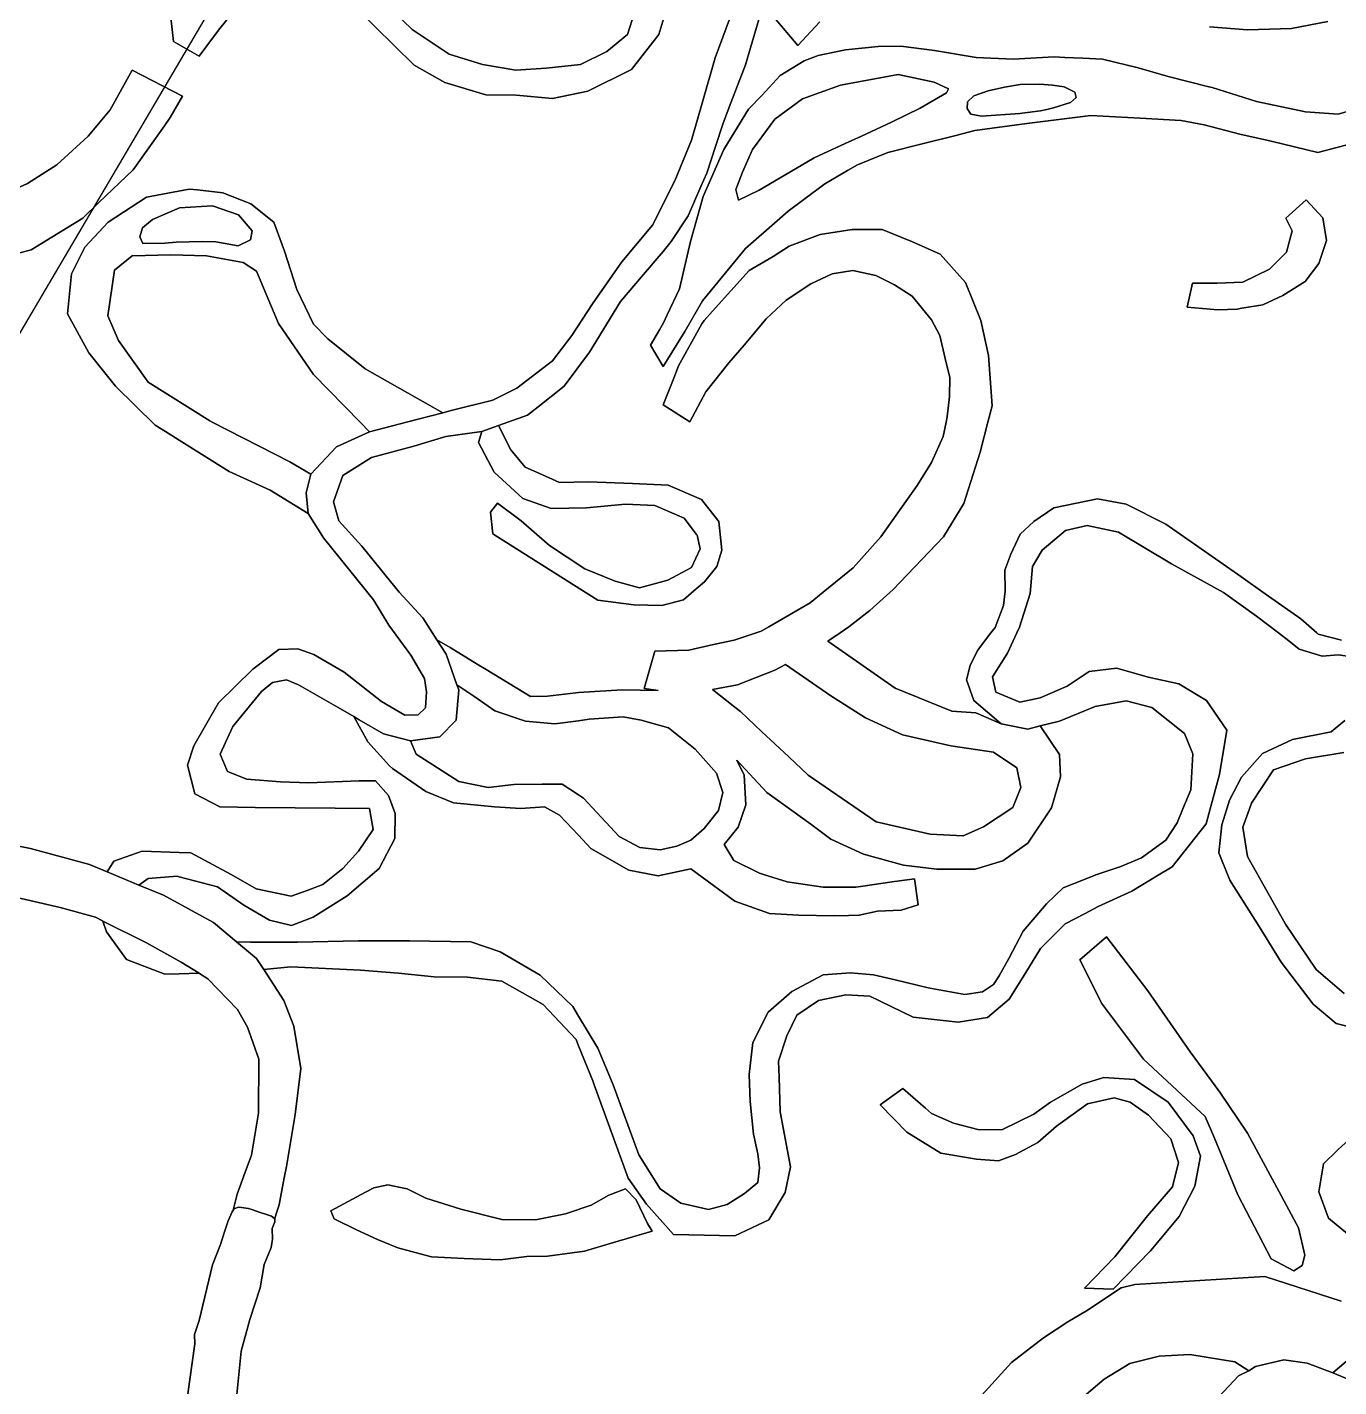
# Model space of a CAD drawing. Header units: inches. Extents: x 288635 to 1232953, y 676945 to 1655780.
# Drawn here: x 498110 to 518547, y 1228735 to 1249918 of the extents above; entities that cross this region are included whole.
import ezdxf

# ---------------------------------------------------------------- set-up
doc = ezdxf.new("R2010")
doc.units = ezdxf.units.IN
doc.header["$MEASUREMENT"] = 0
doc.layers.add('Images', color=7, linetype='Continuous')
picture_1 = doc.add_image_def('image7.jpg', size_in_pixel=(2590, 3729))

msp = doc.modelspace()

# ---------------------------------------------------------------- linework, layer by layer
at = {"color": 1}
for points in [[(501823.4325, 1251331.788), (501894.6974, 1251150.8848), (501939.1475, 1250941.3343), (501761.3471, 1250661.9338), (501558.8085, 1250432.6448), (501335.3041, 1250170.5591), (501113.5504, 1249897.0629), (501043.7957, 1249811.0321), (500789.7952, 1249468.1314), (500389.7444, 1249696.7319), (500337.9376, 1250162.9932), (500294.4942, 1250553.9836), (500446.8945, 1251004.8345), (500643.2284, 1251221.1345), (500821.5452, 1251417.5853), (501056.4957, 1251544.5856), (501342.2463, 1251557.2856), (501602.5968, 1251506.4855), (501812.1472, 1251360.4352), (501823.4325, 1251331.788)], [(512464.7262, 1248960.1696), (512241.2057, 1249061.7698), (511682.4046, 1249183.6901), (510783.2428, 1249016.0497), (510188.8816, 1248802.6893), (509757.0807, 1248487.7287), (509411.64, 1248010.2077), (509254.1597, 1247659.687), (509152.5595, 1247390.4465), (509193.1996, 1247222.8062), (509513.2403, 1247380.2865), (510257.1566, 1247816.0718), (510371.762, 1247883.2075), (510856.9479, 1248104.0507), (511108.3634, 1248218.4881), (511575.7244, 1248436.9286), (512022.7653, 1248655.369), (512434.2461, 1248894.1295), (512464.7262, 1248960.1696)], [(509513.2403, 1247380.2865), (509193.1996, 1247222.8062), (509152.5595, 1247390.4465), (509254.1597, 1247659.687), (509411.64, 1248010.2077), (509757.0807, 1248487.7287), (510188.8816, 1248802.6893), (510783.2428, 1249016.0497), (511682.4046, 1249183.6901), (512241.2057, 1249061.7698), (512464.7262, 1248960.1696), (512434.2461, 1248894.1295), (512022.7653, 1248655.369), (511575.7244, 1248436.9286), (511108.3634, 1248218.4881), (510856.9479, 1248104.0507), (510371.762, 1247883.2075), (510257.1566, 1247816.0718), (509513.2403, 1247380.2865)], [(514084.9479, 1249014.5423), (513887.129, 1249031.2898), (513582.3284, 1249026.2098), (513336.6036, 1248984.8461), (513084.1859, 1248925.4537), (512861.4644, 1248851.2132), (512763.4669, 1248756.1854), (512757.5277, 1248652.2487), (512810.9809, 1248563.1601), (512977.2796, 1248533.4639), (513575.2158, 1248571.6168), (513610.4677, 1248576.3355), (513897.289, 1248614.7289), (513994.7674, 1248637.4739), (514099.3322, 1248661.8724), (514367.0618, 1248747.2765), (514453.1808, 1248824.4866), (514435.3631, 1248907.636), (514266.0947, 1248987.8157), (514084.9479, 1249014.5423)], [(513575.2158, 1248571.6168), (512977.2796, 1248533.4639), (512810.9809, 1248563.1601), (512757.5277, 1248652.2487), (512763.4669, 1248756.1854), (512861.4644, 1248851.2132), (513084.1859, 1248925.4537), (513336.6036, 1248984.8461), (513582.3284, 1249026.2098), (513887.129, 1249031.2898), (514084.9479, 1249014.5423), (514266.0947, 1248987.8157), (514435.3631, 1248907.636), (514453.1808, 1248824.4866), (514367.0618, 1248747.2765), (514099.3322, 1248661.8724), (513994.7674, 1248637.4739), (513897.289, 1248614.7289), (513610.4677, 1248576.3355), (513575.2158, 1248571.6168)], [(501596.717, 1247164.8187), (501953.9052, 1246879.0682), (502120.593, 1246426.6298), (502311.0934, 1245831.3161), (502573.0314, 1245291.565), (502795.2819, 1245061.377), (503374.7205, 1244593.0636), (503917.9169, 1244291.2878), (504585.5698, 1243909.51), (504018.6154, 1243762.8352), (503442.3423, 1243613.7496), (503297.0491, 1243762.8352), (502573.0314, 1244505.7509), (502025.3428, 1245299.5025), (501684.0296, 1246117.0667), (501477.6542, 1246252.0044), (500906.1531, 1246355.1921), (500350.527, 1246371.0672), (499747.2758, 1246355.1921), (499469.4627, 1246132.9417), (499366.275, 1245418.5653), (499532.9628, 1245037.5645), (499993.3388, 1244386.6882), (500953.7782, 1243783.437), (500994.2092, 1243762.8352), (502199.9682, 1243148.4357), (502527.9405, 1242953.3483), (502458.0904, 1242661.2477), (502489.8404, 1242343.7471), (501898.3426, 1242703.9348), (501255.4038, 1242997.6229), (500477.9365, 1243485.5507), (500263.1152, 1243620.3696), (500104.464, 1243719.9369), (499485.3377, 1244323.1881), (499072.5869, 1244847.0641), (498739.2112, 1245450.3153), (498802.7114, 1246077.3791), (499009.0868, 1246490.1299), (499374.2125, 1246879.0682), (499969.5262, 1247268.0065), (500636.2775, 1247395.0067), (500761.4355, 1247381.7324), (501160.1536, 1247339.4441), (501596.717, 1247164.8187)], [(499867.3968, 1246650.9969), (499911.8469, 1246549.3967), (500254.7476, 1246555.7467), (500430.856, 1246570.1229), (500838.8164, 1246577.5557), (501048.4992, 1246574.7967), (501397.7499, 1246511.2966), (501588.2503, 1246606.5468), (501613.6503, 1246746.2471), (501404.0999, 1246993.8976), (500997.6991, 1247133.5979), (500483.3481, 1247101.8478), (500329.0798, 1247036.4006), (500064.2472, 1246924.0474), (499905.4969, 1246790.6972), (499867.3968, 1246650.9969)], [(501588.2503, 1246606.5468), (501397.7499, 1246511.2966), (501048.4992, 1246574.7967), (500838.8164, 1246577.5557), (500430.856, 1246570.1229), (500254.7476, 1246555.7467), (499911.8469, 1246549.3967), (499867.3968, 1246650.9969), (499905.4969, 1246790.6972), (500064.2472, 1246924.0474), (500329.0798, 1247036.4006), (500483.3481, 1247101.8478), (500997.6991, 1247133.5979), (501404.0999, 1246993.8976), (501613.6503, 1246746.2471), (501588.2503, 1246606.5468)], [(516961.666, 1245526.4062), (516664.2329, 1245512.2428), (516182.6746, 1245554.7332), (516267.6555, 1245930.0654), (516650.0695, 1245930.0654), (517053.7286, 1245944.2289), (517464.4696, 1246149.5994), (517733.5757, 1246411.6238), (517818.5566, 1246744.4655), (517719.4122, 1246942.7543), (518038.0905, 1247226.0239), (518300.1149, 1246949.836), (518356.7688, 1246595.749), (518236.3793, 1246234.5803), (518023.9271, 1245958.3924), (517676.9218, 1245738.8584), (517365.3252, 1245590.1419), (517037.6703, 1245538.4069), (516961.666, 1245526.4062)], [(516182.6746, 1245554.7332), (516664.2329, 1245512.2428), (516961.666, 1245526.4062), (517037.6703, 1245538.4069), (517365.3252, 1245590.1419), (517676.9218, 1245738.8584), (518023.9271, 1245958.3924), (518236.3793, 1246234.5803), (518356.7688, 1246595.749), (518300.1149, 1246949.836), (518038.0905, 1247226.0239), (517719.4122, 1246942.7543), (517818.5566, 1246744.4655), (517733.5757, 1246411.6238), (517464.4696, 1246149.5994), (517053.7286, 1245944.2289), (516650.0695, 1245930.0654), (516267.6555, 1245930.0654), (516182.6746, 1245554.7332)], [(512334.74, 1246383.9833), (512730.9807, 1245942.0224), (512971.1029, 1245349.3747), (513087.9541, 1244804.0687), (513144.6081, 1244017.9956), (513079.5672, 1243762.8352), (512960.4828, 1243295.6581), (512705.5402, 1242495.4214), (512386.8619, 1241978.4544), (511600.7887, 1241156.9725), (511239.62, 1240831.2125), (510914.3329, 1240576.2578), (510775.5915, 1240481.9953), (510587.2165, 1240354.0112), (511636.5236, 1239620.4172), (512517.6278, 1239262.9449), (512893.2969, 1239236.7706), (513287.7222, 1239065.1063), (513698.6712, 1238983.7966), (513894.1271, 1239031.4076), (514196.3725, 1238588.5401), (514209.6017, 1238237.9665), (514070.6951, 1237755.1009), (513700.2777, 1237206.0894), (513310.0165, 1236928.2764), (512880.0678, 1236802.599), (512284.7541, 1236802.599), (511762.2009, 1236862.1304), (511140.4289, 1237034.1099), (510631.1049, 1237265.6208), (510320.2189, 1237503.7463), (509632.3008, 1237993.2264), (509165.2686, 1238500.3495), (509281.736, 1238265.5361), (509307.1361, 1237801.9852), (509186.4859, 1237452.7345), (508970.5854, 1237186.034), (509122.9769, 1236934.891), (509519.8527, 1236736.4531), (509583.0668, 1236717.0026), (509949.8015, 1236604.1611), (510512.0422, 1236518.1714), (510875.845, 1236518.1714), (511021.3661, 1236518.1714), (511130.5621, 1236533.9969), (511587.8143, 1236600.2653), (511934.1804, 1236650.4633), (511993.7118, 1236246.9729), (511729.128, 1236160.9832), (511358.7105, 1236147.754), (511074.2829, 1236081.608), (510909.3017, 1236078.8117), (510684.0217, 1236074.9934), (510128.3956, 1236081.608), (509678.603, 1236108.0664), (509136.2061, 1236299.8897), (508452.8159, 1236805.792), (507941.8834, 1236697.083), (507484.6825, 1236785.9832), (506894.1313, 1237122.5338), (506700.9489, 1237328.2605), (506405.1803, 1237643.2349), (506170.2298, 1237770.2351), (505801.9291, 1237744.8351), (505389.1783, 1237770.2351), (504754.177, 1237833.7353), (504322.3761, 1238011.5356), (503801.6751, 1238367.1363), (503757.213, 1238409.2583), (503416.8379, 1238785.1788), (503198.8127, 1239177.2519), (503283.7437, 1239127.5175), (503659.3011, 1238907.5965), (504084.752, 1238799.6462), (504169.9758, 1238589.3868), (504836.7272, 1238163.9359), (505293.9281, 1238075.0357), (505693.9789, 1238119.4858), (506132.1297, 1238125.8358), (506443.2804, 1238125.8358), (506700.9489, 1237956.6495), (506777.8251, 1237906.1722), (507332.2821, 1237306.6842), (507656.1328, 1237135.2339), (507973.6334, 1237103.4838), (508233.9839, 1237160.6339), (508449.8844, 1237249.5341), (508659.4348, 1237433.6845), (508881.6852, 1237713.085), (508951.5354, 1237992.4856), (508849.9352, 1238297.2862), (508519.7345, 1238671.9369), (508100.6337, 1239002.1376), (507675.1828, 1239122.7878), (507395.7823, 1239173.5879), (506868.7312, 1239135.4879), (506700.9489, 1239113.7749), (506328.9801, 1239065.6377), (505871.7792, 1239103.7378), (505395.5283, 1239268.8381), (505084.3776, 1239484.7386), (504805.7839, 1239673.647), (504637.2031, 1240152.1989), (504494.6566, 1240374.7714), (504698.366, 1240251.4462), (505119.2877, 1239996.6211), (505259.3321, 1239911.8385), (505954.3294, 1239491.0886), (506214.6799, 1239497.4386), (506659.1808, 1239548.2387), (506700.9489, 1239550.8034), (507383.0822, 1239592.6888), (507940.5312, 1239581.8497), (507722.0907, 1239617.4098), (507889.7311, 1240196.5309), (508418.0521, 1240211.771), (508804.1329, 1240298.1311), (509124.1735, 1240369.2513), (509470.7571, 1240481.9953), (509545.8144, 1240506.4115), (509666.008, 1240576.2578), (510311.912, 1240951.6021), (510513.5388, 1241116.7645), (510977.5956, 1241496.8961), (511409.5817, 1241978.4544), (511976.1209, 1242778.691), (512202.6597, 1243137.8568), (512380.46, 1243539.1776), (512428.1248, 1243762.8352), (512446.5002, 1243849.0582), (512482.0602, 1244164.0189), (512487.1403, 1244458.6594), (512410.9401, 1244758.38), (512329.6599, 1245113.9808), (512202.6597, 1245357.8212), (511897.8591, 1245728.662), (511623.5385, 1245906.4623), (511333.9779, 1246048.7026), (510973.2972, 1246129.9828), (510653.2566, 1246074.1027), (510317.9759, 1245921.7024), (509936.9752, 1245667.7019), (509622.0145, 1245373.0613), (509281.6538, 1244961.5805), (509042.8934, 1244687.2599), (508682.2126, 1244235.139), (508435.2509, 1243770.1347), (508017.4282, 1244032.1591), (508183.1654, 1244451.3767), (508258.2073, 1244641.1887), (508624.0187, 1245296.8883), (508659.7772, 1245349.3747), (508786.6768, 1245496.2578), (509357.854, 1246129.9828), (509733.7747, 1246343.3432), (509982.6952, 1246505.9035), (510465.2962, 1246688.7839), (510963.1372, 1246764.9841), (511430.4981, 1246764.9841), (511902.9391, 1246571.9437), (512334.74, 1246383.9833)], [(502927.9913, 1243378.7991), (502527.9405, 1242953.3483), (502199.9682, 1243148.4357), (500994.2092, 1243762.8352), (500953.7782, 1243783.437), (499993.3388, 1244386.6882), (499532.9628, 1245037.5645), (499366.275, 1245418.5653), (499469.4627, 1246132.9417), (499747.2758, 1246355.1921), (500350.527, 1246371.0672), (500906.1531, 1246355.1921), (501477.6542, 1246252.0044), (501684.0296, 1246117.0667), (502025.3428, 1245299.5025), (502573.0314, 1244505.7509), (503297.0491, 1243762.8352), (503442.3423, 1243613.7496), (502927.9913, 1243378.7991)], [(506128.4035, 1242949.8391), (506406.2166, 1242824.1617), (506856.0091, 1242837.3909), (507543.9272, 1242810.9325), (508099.5533, 1242784.4742), (508615.4918, 1242559.5779), (508730.213, 1242414.0778), (508886.6903, 1242215.6188), (508932.9925, 1241772.4409), (508853.6173, 1241514.4716), (508661.794, 1241276.3461), (508535.0233, 1241167.6855), (508337.6788, 1240998.5331), (508000.3343, 1240905.9287), (507563.771, 1240919.1579), (507001.5303, 1240991.9185), (506723.2325, 1241167.6855), (505380.6854, 1242015.6099), (505367.7249, 1242023.7955), (505331.0537, 1242364.5196), (505440.4855, 1242500.0465), (505804.2883, 1242228.848), (506050.6151, 1242015.6099), (506247.4663, 1241845.2014), (506796.4778, 1241481.3986), (507272.7287, 1241289.5753), (507649.7607, 1241183.7418), (508092.9387, 1241302.8045), (508463.3561, 1241501.2424), (508595.648, 1241792.2847), (508549.3459, 1242003.9518), (508540.3109, 1242015.6099), (508344.2934, 1242268.5356), (507889.3348, 1242463.7351), (507431.479, 1242486.8173), (506822.9362, 1242427.2859), (506273.9246, 1242420.6713), (505830.7467, 1242572.8071), (505387.5687, 1242982.912), (505142.8286, 1243445.9338), (505196.0042, 1243619.3059), (505454.7096, 1243711.7007), (505645.538, 1243333.4857), (505870.4343, 1243062.2872), (506128.4035, 1242949.8391)], [(508788.3448, 1239601.8476), (509136.4903, 1239324.8139), (509222.1959, 1239256.6144), (509553.5583, 1238945.9621), (509976.4524, 1238549.4989), (510280.5313, 1238264.4249), (511338.8668, 1237536.8192), (512178.9205, 1237344.9959), (512694.8591, 1237318.5376), (513012.3597, 1237457.4441), (513468.7668, 1237761.7155), (513594.4442, 1238072.6016), (513528.2982, 1238376.873), (513164.4954, 1238621.6131), (512503.0358, 1238720.832), (511748.9717, 1238892.8115), (511173.5018, 1239157.3954), (510631.1049, 1239501.3544), (509924.7448, 1239987.6675), (509759.1748, 1239901.8903), (509174.9736, 1239673.2899), (508788.3448, 1239601.8476)], [(513012.3597, 1237457.4441), (512694.8591, 1237318.5376), (512178.9205, 1237344.9959), (511338.8668, 1237536.8192), (510280.5313, 1238264.4249), (509976.4524, 1238549.4989), (509553.5583, 1238945.9621), (509222.1959, 1239256.6144), (509136.4903, 1239324.8139), (508788.3448, 1239601.8476), (509174.9736, 1239673.2899), (509759.1748, 1239901.8903), (509924.7448, 1239987.6675), (510631.1049, 1239501.3544), (511173.5018, 1239157.3954), (511748.9717, 1238892.8115), (512503.0358, 1238720.832), (513164.4954, 1238621.6131), (513528.2982, 1238376.873), (513594.4442, 1238072.6016), (513468.7668, 1237761.7155), (513012.3597, 1237457.4441)], [(503801.6751, 1238367.1363), (504322.3761, 1238011.5356), (504754.177, 1237833.7353), (505389.1783, 1237770.2351), (505801.9291, 1237744.8351), (506170.2298, 1237770.2351), (506405.1803, 1237643.2349), (506700.9489, 1237328.2605), (506894.1313, 1237122.5338), (507484.6825, 1236785.9832), (507941.8834, 1236697.083), (508452.8159, 1236805.792), (509136.2061, 1236299.8897), (509678.603, 1236108.0664), (510128.3956, 1236081.608), (510684.0217, 1236074.9934), (510909.3017, 1236078.8117), (511074.2829, 1236081.608), (511358.7105, 1236147.754), (511729.128, 1236160.9832), (511993.7118, 1236246.9729), (511934.1804, 1236650.4633), (511587.8143, 1236600.2653), (511130.5621, 1236533.9969), (511021.3661, 1236518.1714), (510875.845, 1236518.1714), (510512.0422, 1236518.1714), (509949.8015, 1236604.1611), (509583.0668, 1236717.0026), (509519.8527, 1236736.4531), (509122.9769, 1236934.891), (508970.5854, 1237186.034), (509186.4859, 1237452.7345), (509307.1361, 1237801.9852), (509281.736, 1238265.5361), (509165.2686, 1238500.3495), (509632.3008, 1237993.2264), (510320.2189, 1237503.7463), (510631.1049, 1237265.6208), (511140.4289, 1237034.1099), (511762.2009, 1236862.1304), (512284.7541, 1236802.599), (512880.0678, 1236802.599), (513310.0165, 1236928.2764), (513700.2777, 1237206.0894), (514070.6951, 1237755.1009), (514209.6017, 1238237.9665), (514196.3725, 1238588.5401), (513894.1271, 1239031.4076), (514193.9722, 1239104.4468), (514752.7733, 1239333.0473), (515235.3743, 1239421.9475), (515635.4251, 1239320.3473), (516143.4261, 1238913.9465), (516270.4263, 1238596.4458), (516238.6763, 1238037.6447), (516117.4136, 1237739.9999), (516029.1258, 1237523.2937), (515851.3255, 1237250.2431), (515470.3247, 1236977.1926), (515152.8241, 1236843.8423), (514759.1233, 1236710.4921), (514592.9526, 1236644.0238), (514251.1223, 1236507.2917), (513990.7718, 1236259.6412), (513628.821, 1235834.1903), (513406.5706, 1235408.7395), (513254.1703, 1235135.6889), (513165.2701, 1235002.3386), (512993.8198, 1234888.0384), (512720.7692, 1234849.9383), (512149.2681, 1234951.5385), (511634.9171, 1235078.5388), (511298.3664, 1235154.7389), (510936.4157, 1235186.489), (510510.9648, 1235154.7389), (510022.0138, 1234894.3884), (509653.7131, 1234570.5378), (509418.7626, 1234100.6368), (509361.6125, 1233598.9858), (509374.3125, 1233179.885), (509425.1126, 1232671.884), (509494.9628, 1232367.0834), (509520.3628, 1232144.8329), (509494.9628, 1231916.2325), (509285.4124, 1231744.7821), (509018.7118, 1231573.3318), (508726.6112, 1231497.1316), (508294.8104, 1231598.7318), (507970.9597, 1231820.9823), (507640.7591, 1232348.0333), (507240.7083, 1233440.2355), (506999.4078, 1234011.7367), (506700.9489, 1234510.7991), (506612.057, 1234659.438), (506104.056, 1235148.3889), (505481.7547, 1235510.3397), (505024.5538, 1235669.09), (504065.7019, 1235681.79), (503271.9503, 1235681.79), (502319.4484, 1235662.74), (501589.197, 1235662.74), (501373.2565, 1235667.1924), (501015.0902, 1235967.3698), (500234.0387, 1236392.8206), (499852.0031, 1236552.3519), (499995.3438, 1236653.3419), (500446.1947, 1236691.442), (500477.9365, 1236683.073), (501073.4448, 1236526.0617), (501487.5968, 1236240.5911), (501887.6476, 1236005.6406), (502229.8991, 1235920.3338), (502567.0989, 1236050.0907), (503094.15, 1236386.6414), (503595.801, 1236812.0923), (503837.1015, 1237275.6432), (503843.4515, 1237669.344), (503741.8513, 1237948.7445), (503538.6509, 1238177.345), (503284.6504, 1238177.345), (502497.2488, 1238145.5949), (502059.0979, 1238158.295), (501532.0468, 1238202.745), (501233.5963, 1238323.3953), (501119.296, 1238590.0958), (501316.1464, 1239021.8967), (501760.6473, 1239567.9978), (501932.0976, 1239707.6981), (502147.9981, 1239752.1481), (502339.2984, 1239669.6821), (502954.4497, 1239320.3473), (503198.8127, 1239177.2519), (503416.8379, 1238785.1788), (503757.213, 1238409.2583), (503801.6751, 1238367.1363)], [(505871.7792, 1239103.7378), (506328.9801, 1239065.6377), (506700.9489, 1239113.7749), (506868.7312, 1239135.4879), (507395.7823, 1239173.5879), (507675.1828, 1239122.7878), (508100.6337, 1239002.1376), (508519.7345, 1238671.9369), (508849.9352, 1238297.2862), (508951.5354, 1237992.4856), (508881.6852, 1237713.085), (508659.4348, 1237433.6845), (508449.8844, 1237249.5341), (508233.9839, 1237160.6339), (507973.6334, 1237103.4838), (507656.1328, 1237135.2339), (507332.2821, 1237306.6842), (506777.8251, 1237906.1722), (506700.9489, 1237956.6495), (506443.2804, 1238125.8358), (506132.1297, 1238125.8358), (505693.9789, 1238119.4858), (505293.9281, 1238075.0357), (504836.7272, 1238163.9359), (504169.9758, 1238589.3868), (504084.752, 1238799.6462), (504541.9529, 1238863.1464), (504795.9534, 1239123.4969), (504834.0535, 1239593.3978), (504805.7839, 1239673.647), (505084.3776, 1239484.7386), (505395.5283, 1239268.8381), (505871.7792, 1239103.7378)], [(500477.9365, 1235169.0093), (500254.636, 1235161.8827), (499657.7348, 1235390.4832), (499346.5841, 1235822.284), (499290.7959, 1235992.4381), (499968.3965, 1235650.9274), (500508.1475, 1235352.4769), (500787.5777, 1235178.8915), (500477.9365, 1235169.0093)], [(517978.0912, 1230625.6678), (517845.7993, 1230539.6781), (517495.2257, 1230731.5014), (516972.6725, 1231723.6909), (516608.8697, 1232610.0468), (516463.3486, 1232947.3912), (515504.2321, 1233840.3618), (514849.3871, 1234713.4885), (514785.0932, 1234842.0763), (514512.0426, 1235388.1774), (514928.7622, 1235745.3656), (515302.2518, 1235256.3638), (515570.3781, 1234905.3118), (516231.8377, 1233952.8099), (516694.8595, 1233324.4232), (517124.8083, 1232689.422), (517581.2154, 1231842.7536), (517918.5599, 1231214.3669), (518017.7788, 1230784.4181), (517978.0912, 1230625.6678)], [(514849.3871, 1234713.4885), (515504.2321, 1233840.3618), (516463.3486, 1232947.3912), (516608.8697, 1232610.0468), (516972.6725, 1231723.6909), (517495.2257, 1230731.5014), (517845.7993, 1230539.6781), (517978.0912, 1230625.6678), (518017.7788, 1230784.4181), (517918.5599, 1231214.3669), (517581.2154, 1231842.7536), (517124.8083, 1232689.422), (516694.8595, 1233324.4232), (516231.8377, 1233952.8099), (515570.3781, 1234905.3118), (515302.2518, 1235256.3638), (514928.7622, 1235745.3656), (514512.0426, 1235388.1774), (514785.0932, 1234842.0763), (514849.3871, 1234713.4885)], [(515363.0546, 1233520.9649), (515890.1056, 1233171.7142), (516277.4564, 1232644.6632), (516391.7566, 1232327.1626), (516302.8565, 1231863.6116), (516061.556, 1231387.3607), (515610.7051, 1230853.9596), (515032.8539, 1230257.0584), (514582.003, 1230269.7584), (515058.254, 1230758.7094), (515566.255, 1231400.0607), (515953.6058, 1231850.9116), (516048.8559, 1232231.9124), (515928.2057, 1232600.2131), (515578.955, 1232968.5138), (515293.2044, 1233171.7142), (515045.5539, 1233235.2144), (514632.8031, 1233146.3142), (514150.2021, 1232797.0635), (513858.1016, 1232543.063), (513508.8509, 1232352.5626), (513242.1503, 1232257.3124), (512899.2496, 1232282.7125), (512346.7985, 1232377.9627), (511813.3975, 1232701.8133), (511402.2341, 1233127.2642), (511751.4848, 1233381.2647), (512104.2297, 1233077.1313), (512200.7482, 1232993.9139), (512543.6489, 1232841.5136), (512943.6997, 1232739.9134), (513305.6505, 1232746.2634), (513794.6014, 1232981.2139), (514054.952, 1233171.7142), (514550.2529, 1233451.1148), (514886.8036, 1233552.715), (515363.0546, 1233520.9649)], [(515363.0546, 1233520.9649), (514886.8036, 1233552.715), (514550.2529, 1233451.1148), (514054.952, 1233171.7142), (513794.6014, 1232981.2139), (513305.6505, 1232746.2634), (512943.6997, 1232739.9134), (512543.6489, 1232841.5136), (512200.7482, 1232993.9139), (512104.2297, 1233077.1313), (511751.4848, 1233381.2647), (511402.2341, 1233127.2642), (511813.3975, 1232701.8133), (512346.7985, 1232377.9627), (512899.2496, 1232282.7125), (513242.1503, 1232257.3124), (513508.8509, 1232352.5626), (513858.1016, 1232543.063), (514150.2021, 1232797.0635), (514632.8031, 1233146.3142), (515045.5539, 1233235.2144), (515293.2044, 1233171.7142), (515578.955, 1232968.5138), (515928.2057, 1232600.2131), (516048.8559, 1232231.9124), (515953.6058, 1231850.9116), (515566.255, 1231400.0607), (515058.254, 1230758.7094), (514582.003, 1230269.7584), (515032.8539, 1230257.0584), (515610.7051, 1230853.9596), (516061.556, 1231387.3607), (516302.8565, 1231863.6116), (516391.7566, 1232327.1626), (516277.4564, 1232644.6632), (515890.1056, 1233171.7142), (515363.0546, 1233520.9649)], [(505503.3558, 1231343.8774), (506030.4069, 1231337.5274), (506499.6906, 1231429.2498), (506898.0714, 1231563.4473), (507173.4092, 1231718.5281), (507433.7597, 1231820.1283), (507598.86, 1231648.678), (507776.6604, 1231280.3773), (507846.5105, 1231159.727), (507245.1465, 1230982.788), (506794.4862, 1230847.0334), (506214.5573, 1230772.3762), (505897.0566, 1230766.0262), (505477.9558, 1230715.2261), (504919.1547, 1230734.2762), (504411.1536, 1230759.6762), (504312.9466, 1230785.707), (503884.1026, 1230899.3765), (503566.602, 1231032.7268), (503242.7513, 1231178.7771), (502893.5006, 1231350.2274), (502842.7005, 1231477.2276), (503382.8558, 1231765.3105), (503509.4518, 1231832.8284), (503731.7023, 1231883.6285), (503952.3304, 1231836.6863), (504030.1529, 1231820.1283), (504322.2535, 1231674.078), (504868.3546, 1231502.6277), (505503.3558, 1231343.8774)], [(507245.1465, 1230982.788), (507846.5105, 1231159.727), (507776.6604, 1231280.3773), (507598.86, 1231648.678), (507433.7597, 1231820.1283), (507173.4092, 1231718.5281), (506898.0714, 1231563.4473), (506499.6906, 1231429.2498), (506030.4069, 1231337.5274), (505503.3558, 1231343.8774), (504868.3546, 1231502.6277), (504322.2535, 1231674.078), (504030.1529, 1231820.1283), (503952.3304, 1231836.6863), (503731.7023, 1231883.6285), (503509.4518, 1231832.8284), (503382.8558, 1231765.3105), (502842.7005, 1231477.2276), (502893.5006, 1231350.2274), (503242.7513, 1231178.7771), (503566.602, 1231032.7268), (503884.1026, 1230899.3765), (504312.9466, 1230785.707), (504411.1536, 1230759.6762), (504919.1547, 1230734.2762), (505477.9558, 1230715.2261), (505897.0566, 1230766.0262), (506214.5573, 1230772.3762), (506794.4862, 1230847.0334), (507245.1465, 1230982.788)]]:
    msp.add_lwpolyline(points, close=True, dxfattribs=at)
for points in [[(508217.5519, 1250694.0138), (507950.8514, 1249805.012), (507525.4005, 1249258.9109), (506845.9491, 1248922.3602), (506293.498, 1248808.06), (505728.3469, 1248858.8601), (505258.446, 1248865.2101), (504617.0947, 1249055.7105), (504139.6921, 1249328.1972), (503220.0919, 1250230.4628)], [(503220.0919, 1250230.4628), (504139.6921, 1249328.1972), (504617.0947, 1249055.7105), (505258.446, 1248865.2101), (505728.3469, 1248858.8601), (506293.498, 1248808.06), (506845.9491, 1248922.3602), (507525.4005, 1249258.9109), (507950.8514, 1249805.012), (508217.5519, 1250694.0138)], [(503532.0363, 1250443.7174), (504107.5062, 1249881.4767), (504682.9761, 1249497.8301), (505205.5292, 1249339.0798), (505721.4677, 1249246.4755), (506197.7187, 1249279.5484), (506733.501, 1249339.0798), (507143.606, 1249537.5177), (507461.1066, 1249802.1016), (507573.5548, 1250146.0606)], [(507573.5548, 1250146.0606), (507461.1066, 1249802.1016), (507143.606, 1249537.5177), (506733.501, 1249339.0798), (506197.7187, 1249279.5484), (505721.4677, 1249246.4755), (505205.5292, 1249339.0798), (504682.9761, 1249497.8301), (504107.5062, 1249881.4767), (503532.0363, 1250443.7174)], [(509119.2537, 1250224.1128), (508827.1531, 1249443.0613), (508636.6527, 1248769.9599), (508458.8524, 1248160.3587), (508198.5018, 1247525.3574), (507855.6012, 1246833.2061), (507373.0002, 1246261.7049), (506915.7993, 1245607.6536), (506598.2986, 1245112.3526), (506293.498, 1244718.6518), (505741.0469, 1244293.201), (505366.3962, 1244109.0506), (504718.6949, 1243943.9503), (504585.5698, 1243909.51), (503917.9169, 1244291.2878), (503374.7205, 1244593.0636), (502795.2819, 1245061.377), (502573.0314, 1245291.565), (502311.0934, 1245831.3161), (502120.593, 1246426.6298), (501953.9052, 1246879.0682), (501596.717, 1247164.8187), (501160.1536, 1247339.4441), (500761.4355, 1247381.7324), (500636.2775, 1247395.0067), (499969.5262, 1247268.0065), (499374.2125, 1246879.0682), (499009.0868, 1246490.1299), (498802.7114, 1246077.3791), (498739.2112, 1245450.3153), (499072.5869, 1244847.0641), (499485.3377, 1244323.1881), (500104.464, 1243719.9369), (500263.1152, 1243620.3696), (500477.9365, 1243485.5507), (501255.4038, 1242997.6229), (501898.3426, 1242703.9348), (502489.8404, 1242343.7471), (502724.7909, 1241962.7463), (503505.8425, 1240997.5444), (503747.1429, 1240603.8436), (504090.0436, 1240133.9427), (504299.5941, 1239771.9919), (504331.3441, 1239562.4415), (504318.6441, 1239314.791), (504204.3439, 1239206.8408), (503994.7934, 1239200.4908), (503632.8427, 1239410.0412), (503048.6415, 1239867.2421), (502578.7406, 1240146.6427), (502324.7401, 1240235.5429), (502032.6395, 1240222.8428), (501626.2387, 1239918.0422), (501092.8376, 1239390.9912), (500705.4869, 1238724.2398), (500610.2367, 1238419.4392), (500724.5369, 1237974.9383), (501111.8877, 1237771.7379), (501664.3388, 1237759.0379), (502908.9413, 1237752.6879), (503442.3423, 1237746.3379), (503499.4925, 1237416.1372), (503270.892, 1237079.5865), (503029.5915, 1236812.886), (502718.4409, 1236558.8855), (502470.7904, 1236469.9853), (502223.1399, 1236381.0852), (501677.0388, 1236495.3854), (501289.688, 1236717.6358), (500661.0368, 1237054.1865), (500477.9365, 1237060.2898), (499899.0352, 1237079.5865), (499460.8844, 1236927.1862), (499358.3462, 1236758.4944), (499078.3364, 1236875.4216), (498163.9345, 1237123.0721), (497795.6338, 1237192.9222)], [(509561.9407, 1250213.2474), (509299.9645, 1249332.4652), (509050.002, 1248672.1868), (508949.3909, 1248406.4217), (508839.1597, 1248072.8272), (508698.0362, 1247645.7431), (508606.6209, 1247435.9034), (508406.9939, 1246977.6688), (508141.713, 1246576.7999), (508018.9996, 1246421.9634), (507683.6488, 1246028.9601), (507355.0085, 1245644.9599), (506872.4075, 1244857.5584), (506478.7067, 1244324.1573), (506070.8581, 1244002.41), (505907.2056, 1243873.3064), (505597.8862, 1243762.8352), (505454.7096, 1243711.7007), (505196.0042, 1243619.3059), (504630.853, 1243543.1057), (504135.5521, 1243390.7054), (503475.1507, 1243212.9051), (503030.6498, 1242933.5045), (502884.5996, 1242520.7537), (502967.1497, 1242228.6531), (503322.7504, 1241834.9523), (503906.9516, 1241117.4009), (504275.2523, 1240717.3501), (504494.6566, 1240374.7714), (504637.2031, 1240152.1989), (504805.7839, 1239673.647), (504834.0535, 1239593.3978), (504795.9534, 1239123.4969), (504541.9529, 1238863.1464), (504084.752, 1238799.6462), (503659.3011, 1238907.5965), (503283.7437, 1239127.5175), (503198.8127, 1239177.2519), (502954.4497, 1239320.3473), (502339.2984, 1239669.6821), (502147.9981, 1239752.1481), (501932.0976, 1239707.6981), (501760.6473, 1239567.9978), (501316.1464, 1239021.8967), (501119.296, 1238590.0958), (501233.5963, 1238323.3953), (501532.0468, 1238202.745), (502059.0979, 1238158.295), (502497.2488, 1238145.5949), (503284.6504, 1238177.345), (503538.6509, 1238177.345), (503741.8513, 1237948.7445), (503843.4515, 1237669.344), (503837.1015, 1237275.6432), (503595.801, 1236812.0923), (503094.15, 1236386.6414), (502567.0989, 1236050.0907), (502229.8991, 1235920.3338), (501887.6476, 1236005.6406), (501487.5968, 1236240.5911), (501073.4448, 1236526.0617), (500477.9365, 1236683.073), (500446.1947, 1236691.442), (499995.3438, 1236653.3419), (499852.0031, 1236552.3519), (499358.3462, 1236758.4944), (499460.8844, 1236927.1862), (499899.0352, 1237079.5865), (500477.9365, 1237060.2898), (500661.0368, 1237054.1865), (501289.688, 1236717.6358), (501677.0388, 1236495.3854), (502223.1399, 1236381.0852), (502470.7904, 1236469.9853), (502718.4409, 1236558.8855), (503029.5915, 1236812.886), (503270.892, 1237079.5865), (503499.4925, 1237416.1372), (503442.3423, 1237746.3379), (502908.9413, 1237752.6879), (501664.3388, 1237759.0379), (501111.8877, 1237771.7379), (500724.5369, 1237974.9383), (500610.2367, 1238419.4392), (500705.4869, 1238724.2398), (501092.8376, 1239390.9912), (501626.2387, 1239918.0422), (502032.6395, 1240222.8428), (502324.7401, 1240235.5429), (502578.7406, 1240146.6427), (503048.6415, 1239867.2421), (503632.8427, 1239410.0412), (503994.7934, 1239200.4908), (504204.3439, 1239206.8408), (504318.6441, 1239314.791), (504331.3441, 1239562.4415), (504299.5941, 1239771.9919), (504090.0436, 1240133.9427), (503747.1429, 1240603.8436), (503505.8425, 1240997.5444), (502724.7909, 1241962.7463), (502489.8404, 1242343.7471), (502458.0904, 1242661.2477), (502527.9405, 1242953.3483), (502927.9913, 1243378.7991), (503442.3423, 1243613.7496), (504018.6154, 1243762.8352), (504585.5698, 1243909.51), (504718.6949, 1243943.9503), (505366.3962, 1244109.0506), (505741.0469, 1244293.201), (506293.498, 1244718.6518), (506598.2986, 1245112.3526), (506915.7993, 1245607.6536), (507373.0002, 1246261.7049), (507855.6012, 1246833.2061), (508198.5018, 1247525.3574), (508458.8524, 1248160.3587), (508636.6527, 1248769.9599), (508827.1531, 1249443.0613), (509119.2537, 1250224.1128)], [(500337.9376, 1250162.9932), (500389.7444, 1249696.7319), (500789.7952, 1249468.1314), (501043.7957, 1249811.0321), (501113.5504, 1249897.0629), (501335.3041, 1250170.5591)], [(518588.181, 1240368.0994), (518226.2302, 1240463.3496), (518204.5609, 1240481.9953), (517953.1797, 1240698.3), (517400.7286, 1241092.0008), (517021.5863, 1241359.265), (515851.3255, 1242177.853), (515235.3743, 1242489.0036), (514784.5234, 1242571.5538), (514105.072, 1242431.8535), (513793.9214, 1242215.9531), (513584.371, 1242019.1027), (513438.3207, 1241707.9521), (513343.0705, 1241460.3016), (513349.4205, 1241130.1009), (513324.0204, 1240907.8505), (513190.6702, 1240564.9498), (513126.973, 1240481.9953), (512917.6196, 1240209.3491), (512803.3194, 1239974.3986), (512746.1693, 1239752.1481), (512860.4695, 1239428.2975), (513287.7222, 1239065.1063), (512893.2969, 1239236.7706), (512517.6278, 1239262.9449), (511636.5236, 1239620.4172), (510587.2165, 1240354.0112), (510775.5915, 1240481.9953), (510914.3329, 1240576.2578), (511239.62, 1240831.2125), (511600.7887, 1241156.9725), (512386.8619, 1241978.4544), (512705.5402, 1242495.4214), (512960.4828, 1243295.6581), (513079.5672, 1243762.8352), (513144.6081, 1244017.9956), (513087.9541, 1244804.0687), (512971.1029, 1245349.3747), (512730.9807, 1245942.0224), (512334.74, 1246383.9833), (511902.9391, 1246571.9437), (511430.4981, 1246764.9841), (510963.1372, 1246764.9841), (510465.2962, 1246688.7839), (509982.6952, 1246505.9035), (509733.7747, 1246343.3432), (509357.854, 1246129.9828), (508786.6768, 1245496.2578), (508659.7772, 1245349.3747), (508624.0187, 1245296.8883), (508258.2073, 1244641.1887), (508183.1654, 1244451.3767), (508017.4282, 1244032.1591), (508435.2509, 1243770.1347), (508682.2126, 1244235.139), (509042.8934, 1244687.2599), (509281.6538, 1244961.5805), (509622.0145, 1245373.0613), (509936.9752, 1245667.7019), (510317.9759, 1245921.7024), (510653.2566, 1246074.1027), (510973.2972, 1246129.9828), (511333.9779, 1246048.7026), (511623.5385, 1245906.4623), (511897.8591, 1245728.662), (512202.6597, 1245357.8212), (512329.6599, 1245113.9808), (512410.9401, 1244758.38), (512487.1403, 1244458.6594), (512482.0602, 1244164.0189), (512446.5002, 1243849.0582), (512428.1248, 1243762.8352), (512380.46, 1243539.1776), (512202.6597, 1243137.8568), (511976.1209, 1242778.691), (511409.5817, 1241978.4544), (510977.5956, 1241496.8961), (510513.5388, 1241116.7645), (510311.912, 1240951.6021), (509666.008, 1240576.2578), (509545.8144, 1240506.4115), (509470.7571, 1240481.9953), (509124.1735, 1240369.2513), (508804.1329, 1240298.1311), (508418.0521, 1240211.771), (507889.7311, 1240196.5309), (507722.0907, 1239617.4098), (507940.5312, 1239581.8497), (507383.0822, 1239592.6888), (506700.9489, 1239550.8034), (506659.1808, 1239548.2387), (506214.6799, 1239497.4386), (505954.3294, 1239491.0886), (505259.3321, 1239911.8385), (505119.2877, 1239996.6211), (504698.366, 1240251.4462), (504494.6566, 1240374.7714), (504275.2523, 1240717.3501), (503906.9516, 1241117.4009), (503322.7504, 1241834.9523), (502967.1497, 1242228.6531), (502884.5996, 1242520.7537), (503030.6498, 1242933.5045), (503475.1507, 1243212.9051), (504135.5521, 1243390.7054), (504630.853, 1243543.1057), (505196.0042, 1243619.3059), (505142.8286, 1243445.9338), (505387.5687, 1242982.912), (505830.7467, 1242572.8071), (506273.9246, 1242420.6713), (506822.9362, 1242427.2859), (507431.479, 1242486.8173), (507889.3348, 1242463.7351), (508344.2934, 1242268.5356), (508540.3109, 1242015.6099), (508549.3459, 1242003.9518), (508595.648, 1241792.2847), (508463.3561, 1241501.2424), (508092.9387, 1241302.8045), (507649.7607, 1241183.7418), (507272.7287, 1241289.5753), (506796.4778, 1241481.3986), (506247.4663, 1241845.2014), (506050.6151, 1242015.6099), (505804.2883, 1242228.848), (505440.4855, 1242500.0465), (505331.0537, 1242364.5196), (505367.7249, 1242023.7955), (505380.6854, 1242015.6099), (506723.2325, 1241167.6855), (507001.5303, 1240991.9185), (507563.771, 1240919.1579), (508000.3343, 1240905.9287), (508337.6788, 1240998.5331), (508535.0233, 1241167.6855), (508661.794, 1241276.3461), (508853.6173, 1241514.4716), (508932.9925, 1241772.4409), (508886.6903, 1242215.6188), (508730.213, 1242414.0778), (508615.4918, 1242559.5779), (508099.5533, 1242784.4742), (507543.9272, 1242810.9325), (506856.0091, 1242837.3909), (506406.2166, 1242824.1617), (506128.4035, 1242949.8391), (505870.4343, 1243062.2872), (505645.538, 1243333.4857), (505454.7096, 1243711.7007), (505597.8862, 1243762.8352), (505907.2056, 1243873.3064), (506070.8581, 1244002.41), (506478.7067, 1244324.1573), (506872.4075, 1244857.5584), (507355.0085, 1245644.9599), (507683.6488, 1246028.9601), (508018.9996, 1246421.9634), (508141.713, 1246576.7999), (508406.9939, 1246977.6688), (508606.6209, 1247435.9034), (508698.0362, 1247645.7431), (508839.1597, 1248072.8272), (508949.3909, 1248406.4217), (509050.002, 1248672.1868), (509299.9645, 1249332.4652), (509561.9407, 1250213.2474)], [(510458.732, 1250003.7372), (510115.0195, 1249633.9314), (509749.8938, 1250070.4948)], [(509749.8938, 1250070.4948), (510115.0195, 1249633.9314), (510458.732, 1250003.7372)], [(518373.211, 1250006.9947), (517808.0599, 1249899.0444), (517123.9463, 1249875.4689), (516531.7073, 1249924.4445)], [(516531.7073, 1249924.4445), (517123.9463, 1249875.4689), (517808.0599, 1249899.0444), (518373.211, 1250006.9947)], [(519171.0928, 1248216.4185), (518221.1309, 1247967.498), (517494.6895, 1248140.2183), (517007.0085, 1248251.9785), (516448.2074, 1248399.2988), (516092.6066, 1248465.339), (515452.5254, 1248500.899), (514680.3638, 1248541.5391), (513684.6818, 1248419.6189), (512876.9602, 1248307.8586), (512577.6791, 1248232.7581), (512056.6345, 1248102.0091), (511520.5975, 1247967.498), (511048.1566, 1247774.4576), (510892.8557, 1247684.3831), (510540.1555, 1247479.817), (510208.5936, 1247233.3461), (509966.1144, 1247053.0961), (509794.2672, 1246902.4989), (509301.5843, 1246470.7391), (508630.0717, 1245656.0933), (508357.5399, 1245175.9181), (508020.4705, 1244629.9313), (507822.3501, 1244965.212), (507961.3367, 1245201.4892), (508025.5505, 1245310.6526), (508084.131, 1245436.1823), (508274.471, 1245844.0537), (508443.9731, 1246578.4362), (508640.2317, 1247281.6966), (508965.3524, 1248013.2181), (509346.3532, 1248643.1393), (509554.6336, 1248851.4197), (509844.1942, 1249166.3804), (510215.0349, 1249394.9808), (510433.4753, 1249476.261), (510860.1962, 1249567.7012), (511368.1972, 1249618.5013), (511723.7979, 1249623.5813), (512247.039, 1249557.5411), (512897.2803, 1249445.7809), (513471.3214, 1249420.3809), (514111.4027, 1249455.9409), (514276.5683, 1249448.129), (514556.6152, 1249434.8836), (514863.2442, 1249420.3809), (515422.0453, 1249283.2206), (515889.4062, 1249151.1403), (516518.9689, 1248990.6631), (516572.5529, 1248977.0044), (517266.089, 1248759.9795), (518028.0905, 1248597.4192), (518536.0915, 1248561.8591), (518800.2521, 1248643.1393)], [(518800.2521, 1248643.1393), (518536.0915, 1248561.8591), (518028.0905, 1248597.4192), (517266.089, 1248759.9795), (516572.5529, 1248977.0044), (516518.9689, 1248990.6631), (515889.4062, 1249151.1403), (515422.0453, 1249283.2206), (514863.2442, 1249420.3809), (514556.6152, 1249434.8836), (514276.5683, 1249448.129), (514111.4027, 1249455.9409), (513471.3214, 1249420.3809), (512897.2803, 1249445.7809), (512247.039, 1249557.5411), (511723.7979, 1249623.5813), (511368.1972, 1249618.5013), (510860.1962, 1249567.7012), (510433.4753, 1249476.261), (510215.0349, 1249394.9808), (509844.1942, 1249166.3804), (509554.6336, 1248851.4197), (509346.3532, 1248643.1393), (508965.3524, 1248013.2181), (508640.2317, 1247281.6966), (508443.9731, 1246578.4362), (508274.471, 1245844.0537), (508084.131, 1245436.1823), (508025.5505, 1245310.6526), (507961.3367, 1245201.4892), (507822.3501, 1244965.212), (508020.4705, 1244629.9313), (508357.5399, 1245175.9181), (508630.0717, 1245656.0933), (509301.5843, 1246470.7391), (509794.2672, 1246902.4989), (509966.1144, 1247053.0961), (510208.5936, 1247233.3461), (510540.1555, 1247479.817), (510892.8557, 1247684.3831), (511048.1566, 1247774.4576), (511520.5975, 1247967.498), (512056.6345, 1248102.0091), (512577.6791, 1248232.7581), (512876.9602, 1248307.8586), (513684.6818, 1248419.6189), (514680.3638, 1248541.5391), (515452.5254, 1248500.899), (516092.6066, 1248465.339), (516448.2074, 1248399.2988), (517007.0085, 1248251.9785), (517494.6895, 1248140.2183), (518221.1309, 1247967.498), (519171.0928, 1248216.4185)], [(497760.0674, 1247321.7918), (498117.2556, 1247480.5421), (498569.694, 1247774.2302), (499061.82, 1248218.7311), (499196.5645, 1248381.678), (499403.1332, 1248631.482), (499744.4464, 1249250.6082), (500530.2604, 1248845.7949), (500339.7601, 1248512.4192), (500247.0989, 1248381.678), (499760.3214, 1247694.8551), (499228.5078, 1247186.8541), (498974.5073, 1246940.7911), (498172.8182, 1246448.6651), (497387.0042, 1246242.2897)], [(497387.0042, 1246242.2897), (498172.8182, 1246448.6651), (498974.5073, 1246940.7911), (499228.5078, 1247186.8541), (499760.3214, 1247694.8551), (500247.0989, 1248381.678), (500339.7601, 1248512.4192), (500530.2604, 1248845.7949), (499744.4464, 1249250.6082), (499403.1332, 1248631.482), (499196.5645, 1248381.678), (499061.82, 1248218.7311), (498569.694, 1247774.2302), (498117.2556, 1247480.5421), (497760.0674, 1247321.7918)], [(518961.7734, 1240076.7925), (518536.3225, 1240140.2927), (518288.672, 1240121.2426), (517926.7213, 1240229.1928), (517767.971, 1240356.1931), (517605.0469, 1240481.9953), (517266.32, 1240743.5439), (516751.969, 1241111.8446), (515939.1673, 1241556.3455), (515113.6657, 1242051.6465), (514624.7147, 1242153.2467), (514288.164, 1242077.0465), (513926.2133, 1241772.2459), (513773.813, 1241518.2454), (513735.7129, 1241092.7946), (513570.6126, 1240572.0935), (513529.7868, 1240481.9953), (513386.4622, 1240165.6927), (513151.5118, 1239797.392), (513202.3119, 1239556.0915), (513576.9626, 1239403.6912), (513894.4632, 1239467.1913), (514313.5641, 1239651.3417), (514656.4648, 1239879.9421), (515088.2656, 1239930.7422), (515577.2166, 1239791.042), (516053.4676, 1239689.4418), (516485.2684, 1239429.0912), (516802.7691, 1238965.5403), (516688.4688, 1238273.3889), (516542.9991, 1237739.9999), (516478.9184, 1237505.0374), (515951.8674, 1236838.2861), (515732.3787, 1236705.2626), (515323.2161, 1236457.2853), (514796.165, 1236215.9848), (514592.9526, 1236110.6154), (514281.814, 1235949.2843), (513900.8133, 1235561.9335), (513655.0796, 1235166.2065), (513411.8623, 1234774.5319), (513075.3116, 1234488.7814), (512618.1107, 1234418.9312), (511913.2593, 1234495.1314), (511240.1579, 1234818.982), (510865.5072, 1234844.3821), (510440.0563, 1234755.4819), (510103.5057, 1234526.8814), (509944.7553, 1234203.0308), (509817.7551, 1233809.33), (509825.8181, 1233559.3778), (509843.1551, 1233021.9284), (510001.9055, 1232164.6767), (509919.3553, 1231764.6259), (509665.3548, 1231339.1751), (509137.9701, 1231085.2476), (508179.4518, 1231110.5746), (507760.351, 1231580.4755), (507474.6004, 1231986.8764), (506943.5579, 1233439.3728), (506922.1493, 1233504.5294), (506700.9489, 1234049.4378), (506661.7988, 1234145.8807), (506147.4477, 1234691.9818), (505506.0965, 1235053.9325), (504972.6954, 1235117.4326), (504451.9944, 1235123.7826), (503893.1932, 1235180.9327), (503302.6421, 1235225.3828), (502216.7899, 1235276.1829), (501795.1566, 1235234.3681), (501681.8416, 1235408.5687), (501373.2565, 1235667.1924), (501589.197, 1235662.74), (502319.4484, 1235662.74), (503271.9503, 1235681.79), (504065.7019, 1235681.79), (505024.5538, 1235669.09), (505481.7547, 1235510.3397), (506104.056, 1235148.3889), (506612.057, 1234659.438), (506700.9489, 1234510.7991), (506999.4078, 1234011.7367), (507240.7083, 1233440.2355), (507640.7591, 1232348.0333), (507970.9597, 1231820.9823), (508294.8104, 1231598.7318), (508726.6112, 1231497.1316), (509018.7118, 1231573.3318), (509285.4124, 1231744.7821), (509494.9628, 1231916.2325), (509520.3628, 1232144.8329), (509494.9628, 1232367.0834), (509425.1126, 1232671.884), (509374.3125, 1233179.885), (509361.6125, 1233598.9858), (509418.7626, 1234100.6368), (509653.7131, 1234570.5378), (510022.0138, 1234894.3884), (510510.9648, 1235154.7389), (510936.4157, 1235186.489), (511298.3664, 1235154.7389), (511634.9171, 1235078.5388), (512149.2681, 1234951.5385), (512720.7692, 1234849.9383), (512993.8198, 1234888.0384), (513165.2701, 1235002.3386), (513254.1703, 1235135.6889), (513406.5706, 1235408.7395), (513628.821, 1235834.1903), (513990.7718, 1236259.6412), (514251.1223, 1236507.2917), (514592.9526, 1236644.0238), (514759.1233, 1236710.4921), (515152.8241, 1236843.8423), (515470.3247, 1236977.1926), (515851.3255, 1237250.2431), (516029.1258, 1237523.2937), (516117.4136, 1237739.9999), (516238.6763, 1238037.6447), (516270.4263, 1238596.4458), (516143.4261, 1238913.9465), (515635.4251, 1239320.3473), (515235.3743, 1239421.9475), (514752.7733, 1239333.0473), (514193.9722, 1239104.4468), (513894.1271, 1239031.4076), (513698.6712, 1238983.7966), (513287.7222, 1239065.1063), (512860.4695, 1239428.2975), (512746.1693, 1239752.1481), (512803.3194, 1239974.3986), (512917.6196, 1240209.3491), (513126.973, 1240481.9953), (513190.6702, 1240564.9498), (513324.0204, 1240907.8505), (513349.4205, 1241130.1009), (513343.0705, 1241460.3016), (513438.3207, 1241707.9521), (513584.371, 1242019.1027), (513793.9214, 1242215.9531), (514105.072, 1242431.8535), (514784.5234, 1242571.5538), (515235.3743, 1242489.0036), (515851.3255, 1242177.853), (515851.3255, 1242177.853), (517021.5863, 1241359.265), (517400.7286, 1241092.0008), (517953.1797, 1240698.3), (518204.5609, 1240481.9953), (518226.2302, 1240463.3496), (518588.181, 1240368.0994)], [(501331.224, 1228147.5305), (501445.5243, 1229290.5328), (501578.8745, 1229785.8338), (501737.6249, 1230274.7848), (501801.125, 1230643.0855), (501911.4297, 1230907.2625), (501931.8624, 1231037.0702), (501926.0086, 1231203.2096), (501968.342, 1231304.8098), (501966.2253, 1231361.9599), (502001.415, 1231460.1205), (502038.4567, 1231572.5686), (502058.3005, 1231682.3709), (502113.2238, 1231989.3204), (502151.7425, 1232170.0622), (502285.0928, 1232976.5138), (502373.993, 1233694.0652), (502266.0428, 1234354.4665), (502107.2924, 1234754.5173), (501795.1566, 1235234.3681), (502216.7899, 1235276.1829), (503302.6421, 1235225.3828), (503893.1932, 1235180.9327), (504451.9944, 1235123.7826), (504972.6954, 1235117.4326), (505506.0965, 1235053.9325), (506147.4477, 1234691.9818), (506661.7988, 1234145.8807), (506700.9489, 1234049.4378), (506922.1493, 1233504.5294), (506943.5579, 1233439.3728), (507474.6004, 1231986.8764), (507760.351, 1231580.4755), (508179.4518, 1231110.5746), (509137.9701, 1231085.2476), (509665.3548, 1231339.1751), (509919.3553, 1231764.6259), (510001.9055, 1232164.6767), (509843.1551, 1233021.9284), (509825.8181, 1233559.3778), (509817.7551, 1233809.33), (509944.7553, 1234203.0308), (510103.5057, 1234526.8814), (510440.0563, 1234755.4819), (510865.5072, 1234844.3821), (511240.1579, 1234818.982), (511913.2593, 1234495.1314), (512618.1107, 1234418.9312), (513075.3116, 1234488.7814), (513411.8623, 1234774.5319), (513655.0796, 1235166.2065), (513900.8133, 1235561.9335), (514281.814, 1235949.2843), (514592.9526, 1236110.6154), (514796.165, 1236215.9848), (515323.2161, 1236457.2853), (515732.3787, 1236705.2626), (515951.8674, 1236838.2861), (516478.9184, 1237505.0374), (516542.9991, 1237739.9999), (516688.4688, 1238273.3889), (516802.7691, 1238965.5403), (516485.2684, 1239429.0912), (516053.4676, 1239689.4418), (515577.2166, 1239791.042), (515088.2656, 1239930.7422), (514656.4648, 1239879.9421), (514313.5641, 1239651.3417), (513894.4632, 1239467.1913), (513576.9626, 1239403.6912), (513202.3119, 1239556.0915), (513151.5118, 1239797.392), (513386.4622, 1240165.6927), (513529.7868, 1240481.9953), (513570.6126, 1240572.0935), (513735.7129, 1241092.7946), (513773.813, 1241518.2454), (513926.2133, 1241772.2459), (514288.164, 1242077.0465), (514624.7147, 1242153.2467), (515113.6657, 1242051.6465), (515939.1673, 1241556.3455), (516751.969, 1241111.8446), (517266.32, 1240743.5439), (517605.0469, 1240481.9953), (517767.971, 1240356.1931), (517926.7213, 1240229.1928), (517926.7213, 1240229.1928), (518288.672, 1240121.2426), (518536.3225, 1240140.2927), (518961.7734, 1240076.7925)], [(518693.3793, 1234349.0931), (518507.2937, 1234395.3422), (518144.9526, 1234696.9655), (517647.3207, 1235352.3831), (517304.4201, 1235904.8342), (516847.2191, 1236628.7356), (516675.7688, 1237054.1865), (516726.5689, 1237492.3374), (516800.8676, 1237739.9999), (516840.8691, 1237873.3381), (517031.3695, 1238235.2889), (517355.2202, 1238603.5896), (517825.1211, 1238819.49), (518428.3723, 1238940.1403), (518637.9227, 1239117.9406)], [(518637.9227, 1239117.9406), (518428.3723, 1238940.1403), (517825.1211, 1238819.49), (517355.2202, 1238603.5896), (517031.3695, 1238235.2889), (516840.8691, 1237873.3381), (516800.8676, 1237739.9999), (516726.5689, 1237492.3374), (516675.7688, 1237054.1865), (516847.2191, 1236628.7356), (517304.4201, 1235904.8342), (517647.3207, 1235352.3831), (518144.9526, 1234696.9655), (518507.2937, 1234395.3422), (518693.3793, 1234349.0931)], [(518626.281, 1238615.4959), (518029.3798, 1238520.2457), (517527.7288, 1238348.7953), (517184.8282, 1237828.0943), (517153.4726, 1237739.9999), (517051.4779, 1237453.4435), (517121.328, 1236996.2426), (517718.2292, 1235942.1405), (518194.4802, 1235237.2891), (518632.6311, 1234862.6384)], [(518632.6311, 1234862.6384), (518194.4802, 1235237.2891), (517718.2292, 1235942.1405), (517121.328, 1236996.2426), (517051.4779, 1237453.4435), (517153.4726, 1237739.9999), (517184.8282, 1237828.0943), (517527.7288, 1238348.7953), (518029.3798, 1238520.2457), (518626.281, 1238615.4959)], [(497795.6338, 1237192.9222), (498163.9345, 1237123.0721), (499078.3364, 1236875.4216), (499358.3462, 1236758.4944), (499852.0031, 1236552.3519), (499852.0031, 1236552.3519), (500234.0387, 1236392.8206), (501015.0902, 1235967.3698), (501373.2565, 1235667.1924), (501681.8416, 1235408.5687), (501795.1566, 1235234.3681), (502107.2924, 1234754.5173), (502266.0428, 1234354.4665), (502373.993, 1233694.0652), (502285.0928, 1232976.5138), (502151.7425, 1232170.0622), (502113.2238, 1231989.3204), (502058.3005, 1231682.3709), (502038.4567, 1231572.5686), (502001.415, 1231460.1205), (501966.2253, 1231361.9599), (501963.6235, 1231364.1715), (501960.9336, 1231356.6682), (501918.6002, 1231392.6516), (501821.1427, 1231427.1365), (501726.8674, 1231458.3533), (501726.8644, 1231458.3542), (501623.4241, 1231490.864), (501558.7661, 1231511.1851), (501522.5225, 1231517.143), (501447.8473, 1231529.4184), (501404.2492, 1231536.5852), (501346.3646, 1231515.9121), (501327.1251, 1231492.3), (501327.55, 1231494.0241), (501321.8334, 1231487.0083), (501383.0825, 1231735.5523), (501505.6142, 1232078.8694), (501606.6997, 1232342.5708), (501714.65, 1232996.6221), (501721, 1233841.1738), (501543.1996, 1234336.4748), (501384.4493, 1234615.8754), (500927.2484, 1235092.1263), (500795.4212, 1235174.019), (500787.5777, 1235178.8915), (500508.1475, 1235352.4769), (499968.3965, 1235650.9274), (499290.7959, 1235992.4381), (499282.3782, 1235996.6806), (499174.6449, 1236050.9782), (498622.1938, 1236203.3786), (497947.4452, 1236360.2968)], [(497947.4452, 1236360.2968), (498622.1938, 1236203.3786), (499174.6449, 1236050.9782), (499282.3782, 1235996.6806), (499290.7959, 1235992.4381), (499346.5841, 1235822.284), (499657.7348, 1235390.4832), (500254.636, 1235161.8827), (500477.9365, 1235169.0093), (500787.5777, 1235178.8915), (500795.4212, 1235174.019), (500927.2484, 1235092.1263), (501384.4493, 1234615.8754), (501543.1996, 1234336.4748), (501721, 1233841.1738), (501714.65, 1232996.6221), (501606.6997, 1232342.5708), (501505.6142, 1232078.8694), (501383.0825, 1231735.5523), (501321.8334, 1231487.0083), (501327.55, 1231494.0241), (501327.1251, 1231492.3), (501303.7073, 1231463.5601), (501240.2072, 1231319.6265), (501184.4478, 1231148.4181), (501119.7699, 1230954.3843), (500998.5446, 1230636.1679), (500789.7728, 1229766.7365), (500715.2728, 1229550.8833), (500721.6228, 1229404.833), (500569.4355, 1228329.7124)], [(518771.273, 1231047.0745), (518383.9222, 1231364.5751), (518237.8719, 1231770.9759), (518307.7221, 1232209.1268), (518529.9725, 1232425.0272), (518707.4147, 1232586.8128)], [(518707.4147, 1232586.8128), (518529.9725, 1232425.0272), (518307.7221, 1232209.1268), (518237.8719, 1231770.9759), (518383.9222, 1231364.5751), (518771.273, 1231047.0745)], [(500569.4355, 1228329.7124), (500721.6228, 1229404.833), (500715.2728, 1229550.8833), (500789.7728, 1229766.7365), (500998.5446, 1230636.1679), (501119.7699, 1230954.3843), (501184.4478, 1231148.4181), (501240.2072, 1231319.6265), (501303.7073, 1231463.5601), (501327.1251, 1231492.3), (501346.3646, 1231515.9121), (501404.2492, 1231536.5852), (501447.8473, 1231529.4184), (501522.5225, 1231517.143), (501558.7661, 1231511.1851), (501623.4241, 1231490.864), (501726.8644, 1231458.3542), (501726.8674, 1231458.3533), (501821.1427, 1231427.1365), (501918.6002, 1231392.6516), (501918.6002, 1231392.6516), (501960.9336, 1231356.6682), (501963.6235, 1231364.1715), (501966.2253, 1231361.9599), (501968.342, 1231304.8098), (501926.0086, 1231203.2096), (501931.8624, 1231037.0702), (501911.4297, 1230907.2625), (501801.125, 1230643.0855), (501737.6249, 1230274.7848), (501578.8745, 1229785.8338), (501445.5243, 1229290.5328), (501331.224, 1228147.5305)], [(512576.6845, 1228153.3708), (513448.5138, 1229113.51), (513945.3318, 1229500.4125), (514326.8738, 1229745.223), (514616.9161, 1229921.2316), (515155.3972, 1230276.8323), (515368.7576, 1230327.6324), (517395.6816, 1230454.6327), (518584.404, 1230068.5519)], [(518584.404, 1230068.5519), (517395.6816, 1230454.6327), (515368.7576, 1230327.6324), (515155.3972, 1230276.8323), (514616.9161, 1229921.2316), (514326.8738, 1229745.223), (513945.3318, 1229500.4125), (513448.5138, 1229113.51), (512576.6845, 1228153.3708)], [(519077.165, 1229484.3507), (518452.3238, 1228950.9497), (518056.083, 1229103.35), (517690.3222, 1229154.1501), (517248.3614, 1229052.5499), (517146.7611, 1228986.5097), (516928.3207, 1229123.67), (516227.2793, 1229240.5102), (515749.7584, 1229215.1102), (515292.5574, 1229098.27), (514891.2366, 1228854.4295), (514581.356, 1228590.2689)], [(518763.7939, 1228825.4031), (518452.3238, 1228950.9497), (519077.165, 1229484.3507)], [(514581.356, 1228590.2689), (514891.2366, 1228854.4295), (515292.5574, 1229098.27), (515749.7584, 1229215.1102), (516227.2793, 1229240.5102), (516928.3207, 1229123.67), (517146.7611, 1228986.5097), (516981.7896, 1228907.4316), (516600.7889, 1228494.6808)], [(519096.3439, 1224157.6221), (518486.7426, 1224887.8736), (517953.3416, 1225529.2249), (517654.891, 1225751.4753), (517210.3901, 1225808.6254), (516626.1889, 1225992.7758), (516340.4384, 1226081.676), (516080.0878, 1226386.4766), (515927.6875, 1226843.6775), (516061.0378, 1227529.4789), (516353.1384, 1228202.5802), (516600.7889, 1228494.6808), (516981.7896, 1228907.4316), (517146.7611, 1228986.5097), (517248.3614, 1229052.5499), (517690.3222, 1229154.1501), (518056.083, 1229103.35), (518452.3238, 1228950.9497), (518763.7939, 1228825.4031)]]:
    msp.add_lwpolyline(points, dxfattribs=at)

# ---------------------------------------------------------------- pictures from other files: only their frames are drawn
at = {"layer": 'Images'}
image = msp.add_image(picture_1, insert=(433468.3601, 1220693.3743), size_in_units=(43179.7771, 62168.876), rotation=-30.500541912, dxfattribs=at)
image.dxf.flags = 7

doc.saveas('drawing.dxf')
